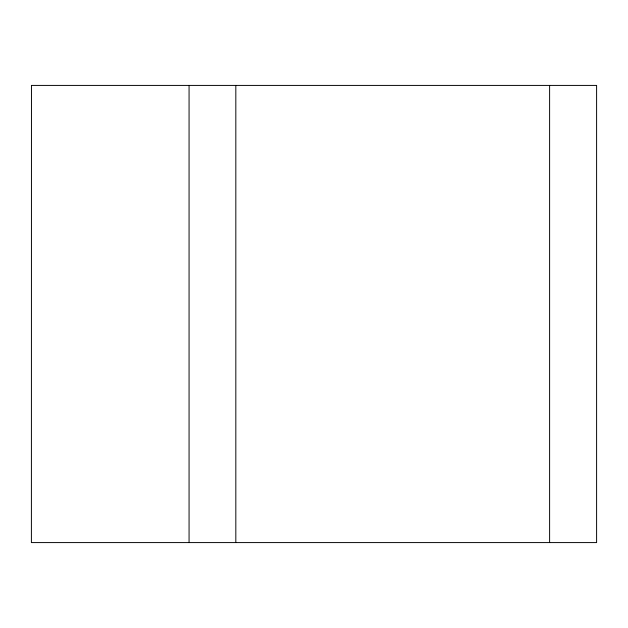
<?xml version="1.0" encoding="UTF-8"?>
<svg xmlns="http://www.w3.org/2000/svg" width="628" height="628" viewBox="0 0 628 628"><rect width="100%" height="100%" fill="white"/><g stroke="black" fill="none" stroke-linecap="round" stroke-linejoin="round"><path stroke-width="0.94" d="M31.4 85.416L596.6 85.416L596.6 542.584L31.4 542.584L31.463 85.416M549.61 85.416L549.61 542.584M235.822 85.416L235.822 542.584M189.067 85.416L189.067 542.584"/></g></svg>
